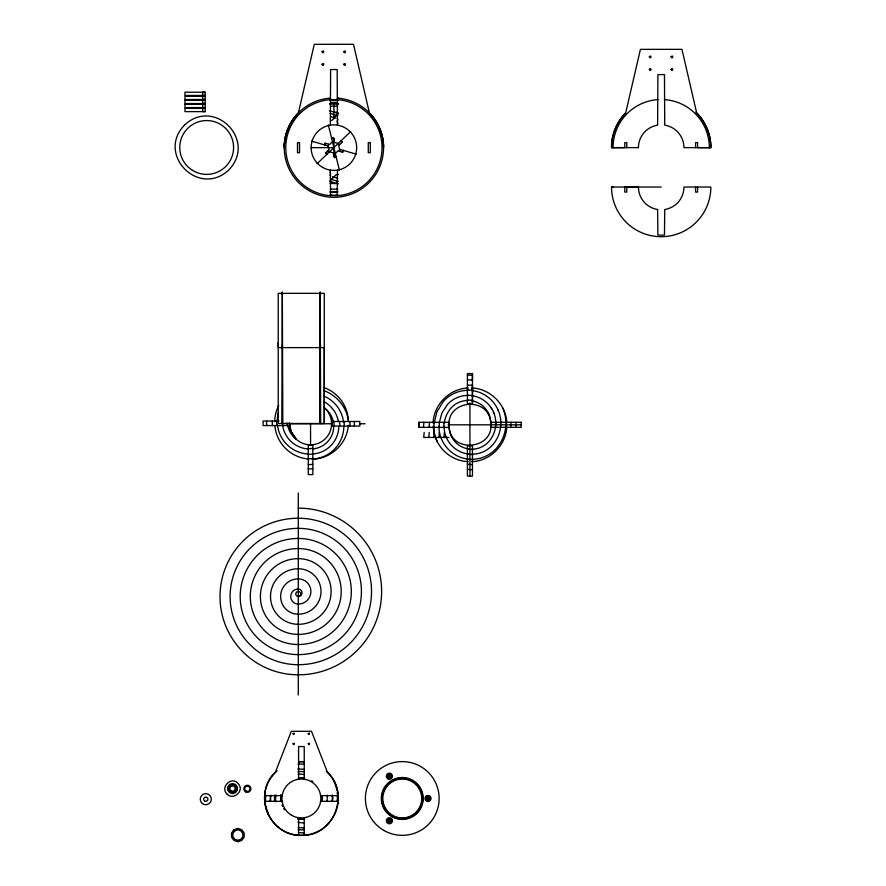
<?xml version="1.0" encoding="UTF-8"?>
<svg xmlns="http://www.w3.org/2000/svg" width="886" height="886" viewBox="0 0 886 886"><rect width="100%" height="100%" fill="white"/><g stroke="black" fill="none" stroke-linecap="round" stroke-linejoin="round"><path stroke-width="1.33" d="M278.215 342.694L278.215 347.622L324.276 347.622L324.276 423.508L278.215 423.508L278.215 293.332L324.276 293.332L324.276 423.508M281.814 423.508L282.324 291.926L282.822 423.508M472.448 380.315L472.459 373.56L467.409 373.56L467.409 403.861L472.459 403.861L472.459 373.56M338.552 98.191L337.178 98.102L339.083 98.257A49.66 49.66 0 0 1 369.008 112.522C378.267 121.681 383.616 134.628 383.549 147.641A49.66 49.66 0 0 1 333.9 197.301A49.66 49.66 0 0 1 284.24 147.641C284.173 134.805 289.39 122.046 298.405 112.91L314.286 44.311L353.503 44.3L369.384 112.899L371.511 115.202M695.92 112.145C705.389 121.338 710.915 134.439 710.849 147.641L683.948 147.641A22.759 22.759 0 0 0 664.744 125.159L664.467 74.601L657.899 74.601L657.622 125.159A22.759 22.759 0 0 0 638.429 147.641L611.528 147.641C611.462 134.805 616.678 122.046 625.693 112.91L640.412 49.361L681.954 49.35L696.673 112.899M418.735 427.34L419.167 422.29M423.486 427.34L423.918 422.301L449.091 422.29L449.191 428.215A22.726 22.726 0 0 0 468.273 448.903M429.034 427.34L429.477 422.312M433.631 427.34L434.273 422.312M439.135 427.34L439.323 422.312M443.687 427.34L444.119 422.301M284.24 147.641C284.218 135.492 288.847 123.42 296.998 114.416M433.11 423.032C433.597 404.592 449.811 388.422 468.251 387.979M506.77 426.609C506.271 445.049 490.069 461.207 471.629 461.65M472.448 384.103L472.459 403.861M296.046 439.035A21.065 21.065 0 0 1 289.489 423.076L290.973 431.526L296.422 439.378A21.065 21.065 0 0 0 326.17 437.861A21.065 21.065 0 0 0 324.653 408.114M322.216 800.966L322.194 795.827M424.172 432.412L423.729 437.44L448.992 437.44M428.78 437.44L429.223 432.412M433.83 437.44L434.273 432.412M438.88 437.44L439.323 432.412M443.941 437.44L444.373 432.412M495.495 427.318L495.938 422.29M500.546 427.318L500.989 422.29M505.596 427.318L506.039 422.29M510.657 427.318L511.089 422.29M515.707 427.318L516.139 422.29M434.096 423.43L436.876 411.912L443.089 401.823A32.826 32.826 0 0 1 468.583 390.349M264.848 793.657L264.659 795.639L282.18 795.639M337.965 803.292L338.153 801.298L320.643 801.298M348.309 425.225C347.223 443.631 330.5 459.369 312.016 459.103M265.778 795.119L265.457 801.055M270.861 795.218L270.507 800.933M439.246 422.7L442.003 412.798L447.563 404.381A27.776 27.776 0 0 1 468.295 395.4M280.807 794.631L280.663 801.453M281.15 795.639L281.128 795.805A20.456 20.456 0 0 0 281.128 801.143L281.15 801.298M282.125 795.938L282.335 794.676M320.477 802.273L320.688 801.01M321.662 801.298L321.684 801.143A20.456 20.456 0 0 0 321.684 795.805L321.662 795.65M324.475 144.894L324.996 143.111L329.681 144.484L332.471 141.804L334.155 141.395L333.28 137.806L331.597 138.227L333.369 137.673L334.52 142.402L338.23 143.488L339.438 144.739M324.586 144.927L325.073 143.255M336.226 157.165L334.432 157.608L333.269 152.868L329.559 151.794L328.363 150.531L325.694 153.09L326.89 154.341L325.527 153.079L329.049 149.712L328.13 145.957L328.617 144.296M340.988 140.863L342.262 142.192L338.74 145.57L339.659 149.324L339.172 150.985L342.716 152.027M343.314 150.387L342.793 152.159L338.12 150.797L335.318 153.466L333.634 153.887L334.509 157.464L336.193 157.055M319.669 345.695L320.654 345.662M275.336 772.404L291.306 731.304L311.507 731.304L327.477 772.404A36.869 36.869 0 0 1 326.901 825.11A36.869 36.869 0 0 1 274.228 823.382A36.869 36.869 0 0 1 277.096 770.754M337.322 182.926L336.049 183.624L330.013 183.358M319.669 347.622L320.677 347.622M304.363 829.75L298.106 829.817M338.308 113.552L331.951 120.385A27.256 27.256 0 0 0 330.644 120.518M329.603 181.519L335.905 174.752A27.256 27.256 0 0 0 338.496 174.442M275.79 771.961C251.469 793.025 269.831 837.558 301.938 835.343C334.1 836.639 351.111 791.575 326.258 771.241M333.911 112.024C335.373 112.699 336.758 111.714 337.865 112.721M317.099 163.7L350.69 131.571M425.878 796.326L426.509 795.849A3.035 3.035 0 0 1 431.05 798.474A3.035 3.035 0 0 1 426.509 801.099A3.035 3.035 0 0 1 426.509 795.849M298.582 778.218L298.737 778.196A20.456 20.456 0 0 1 304.075 778.196L304.241 778.218M297.618 779.403L298.87 779.193M303.942 817.756L305.205 817.545M304.23 818.73L304.075 818.753A20.456 20.456 0 0 1 298.737 818.753L298.582 818.73M314.486 458.893L316.933 458.527A32.826 32.826 0 0 0 343.823 425.634M330.334 125.159L330.611 69.551L337.178 69.551L337.455 125.159M337.455 170.112L337.178 195.662M298.283 596.522L299.069 596.4A2.525 2.525 0 0 0 300.166 592.313A2.525 2.525 0 0 0 295.979 592.967A2.525 2.525 0 0 0 298.283 596.522L299.224 596.411A3.788 3.788 0 0 0 298.283 588.946A7.575 7.575 0 0 0 290.708 596.522A7.575 7.575 0 0 0 298.283 604.097A12.625 12.625 0 0 0 310.908 591.471A12.625 12.625 0 0 0 298.283 578.846L298.283 492.981M298.427 777.731L303.898 777.664M304.385 819.218L297.563 819.074M330.323 191.919L338.087 191.863M306.224 835.033L304.23 835.221L304.23 817.7M337.101 191.952L335.805 192.018M330.611 98.102L328.706 98.257A49.66 49.66 0 0 0 284.262 146.135M330.611 99.62L328.861 99.764A48.143 48.143 0 0 0 328.872 195.518L338.939 195.518A48.143 48.143 0 0 0 338.928 99.764L337.178 99.62L338.33 99.697M657.899 99.62L656.149 99.764A48.143 48.143 0 0 0 627.144 113.596L625.405 115.435A48.143 48.143 0 0 0 613.046 147.641L611.528 147.641M331.785 103.573L329.526 103.74A44.278 44.278 0 0 1 338.563 103.773L331.785 103.573L334.055 103.529M329.935 103.706L330.987 103.64M298.56 761.716L304.352 761.716M334.842 192.052L333.479 192.052M334.155 103.529L335.606 103.573M471.529 459.291C481.098 459.435 490.6 455.116 496.791 447.818A37.888 37.888 0 0 0 505.784 426.199M304.142 832.94L298.427 832.585M205.187 92.233L184.986 92.199L184.986 95.466L205.187 95.433L205.187 92.21L202.706 92.199L202.706 95.466L205.187 95.455M205.187 96.264L184.986 96.242L184.986 99.509L205.187 99.476L205.187 96.253L202.706 96.242L202.706 99.509L205.187 99.498M205.187 100.306L184.986 100.317M205.187 103.529L184.986 103.551L184.986 100.284L205.187 100.295L205.187 103.529L202.706 103.507L202.706 100.284M184.986 104.36L205.187 104.349L205.187 107.571L202.706 107.583L184.986 107.583L184.986 104.326L205.187 104.338M205.187 108.391L184.986 108.358L184.986 111.625L205.187 111.603L205.187 108.38L202.706 108.358L202.706 111.625L205.187 111.614M311.141 147.641L333.9 147.641M613.046 147.641L624.796 147.641L624.796 142.591L626.812 142.591L626.812 147.641M710.849 147.641L697.581 147.641L697.581 142.591L695.565 142.591L695.565 147.641M661.189 187.035L624.796 187.035L624.796 192.085L626.812 192.085L626.812 187.035M613.046 187.035L638.429 187.035A22.759 22.759 0 0 0 657.622 209.517L657.899 235.056L661.189 235.178L664.467 235.056L664.744 209.517A22.759 22.759 0 0 0 683.948 187.035L710.849 187.035A49.66 49.66 0 0 1 661.189 236.695A49.66 49.66 0 0 1 611.528 187.035L613.046 187.046L611.528 187.035M281.814 294.063L282.822 294.063M319.669 294.063L320.677 294.063M279.101 421.027L263.087 421.027L263.087 425.568L289.689 425.568A10.355 10.355 0 0 1 289.445 422.844M331.597 421.481L359.827 421.481L359.827 426.033L331.597 426.033A10.355 10.355 0 0 0 331.597 421.481L331.597 426.033M289.8 423.752L332.394 423.752M359.694 423.752L365.154 423.752M448.094 424.815L521.189 424.815M449.147 427.318C445.27 399.675 489.194 395.344 490.833 423.198C494.178 449.423 451.118 453.776 449.147 427.417L418.679 427.34L418.679 422.29L423.918 422.301M308.284 444.794L312.824 444.794L312.824 474.597L308.284 474.597L308.284 444.794A10.355 10.355 0 0 0 312.824 444.794M320.643 795.65L338.153 795.65L337.965 793.657M282.18 801.298L264.659 801.298L264.848 803.292M205.187 107.56L202.706 107.549L202.706 104.326M332.582 192.052L331.076 191.963M467.409 374.977L472.459 375.409M467.409 379.717L472.448 380.16M467.409 385.078L472.448 385.366M467.409 389.873L472.448 390.316L472.448 389.054L472.448 390.316M467.409 395.178L472.448 395.621M467.409 399.929L472.459 400.361M336.37 103.596L338.33 103.751M329.946 195.385L330.611 195.418M471.729 387.99C490.168 388.478 506.327 404.692 506.77 423.131M468.151 461.639C449.9 461.163 433.099 445.071 433.974 426.41M270.385 796.082L270.13 801.431M664.467 99.62L666.217 99.764A48.143 48.143 0 0 1 695.222 113.596L696.961 115.424A48.143 48.143 0 0 1 709.332 147.63M467.431 449.113L472.459 449.556M467.431 454.164L472.459 454.607M467.431 459.214L472.459 459.657M467.431 464.264L472.459 464.707M467.431 469.314L472.459 469.757M296.6 835.033L298.582 835.221L298.582 817.7M330.334 170.112L330.611 195.662M468.096 459.07C451.86 457.553 438.515 442.424 439.024 426.133M303.942 779.193L305.205 779.403M297.618 817.545L298.87 817.756M329.404 110.828L338.629 113.519M330.19 113.452L337.943 115.723M330.677 116.598L335.838 118.104M311.584 141.129L328.13 145.957M339.659 149.324L356.205 154.153M332.438 176.713L337.743 178.263M330.301 179.094L338.264 181.409M330.522 181.552L338.452 183.867M387.869 778.794A3.035 3.035 0 0 0 392.42 776.169A3.035 3.035 0 0 0 387.869 773.544A3.035 3.035 0 0 0 387.869 778.794L388.6 779.093M323.689 390.538C336.536 395.078 346.47 406.929 348.375 420.451M323.611 407.239L325.096 408.402A22.726 22.726 0 0 1 333.346 422.124M340.9 140.94L342.107 142.192M698.799 115.202L697.36 113.596M370.071 113.596C378.643 122.711 383.594 135.115 383.549 147.641M332.383 801.398L332.914 797.821L332.228 795.119M491.209 407.87L491.73 408.69M437.23 441.815L434.361 434.494L433.11 426.498M502.606 407.737L503.071 408.645A37.888 37.888 0 0 1 505.895 422.633M268.702 815.474L266.476 808.907M497.954 409.709L498.364 410.65M334.033 781.286L334.509 782.382A37.888 37.888 0 0 1 336.049 786.89M493.513 412.134L493.879 413.031M488.873 414.139L489.183 414.87M445.99 436.61L446.367 437.496M450.52 434.295L450.841 435.126M328.385 125.059L339.416 170.223M334.199 153.743L335.074 157.331M266.265 807.943L265.9 805.994M320.477 794.676L320.688 795.938M282.125 801.01L282.335 802.273M392.31 819.993L392.42 820.779A3.035 3.035 0 0 1 387.869 823.404A3.035 3.035 0 0 1 387.869 818.155A3.035 3.035 0 0 1 392.42 820.779M490.722 422.168L490.711 421.814A22.726 22.726 0 0 0 471.407 400.705M327.222 795.174L327.266 796.137A27.776 27.776 0 0 1 326.956 800.977M289.512 423.076L290.829 431.128L296.068 439.035L295.171 438.415A22.726 22.726 0 0 1 287.728 425.38M697.581 187.035L697.581 192.085L695.565 192.085L695.565 187.035M469.934 402.975L469.934 476.07M333.911 103.529L333.911 118.746M333.911 138.116L333.911 154.496M320.677 423.508L320.167 291.926L319.669 423.508M310.554 423.752L310.554 445.625M304.241 779.248L304.23 746.555L298.582 746.555L298.582 779.248M298.283 695.012L298.283 578.846A17.676 17.676 0 0 0 280.607 596.522A17.676 17.676 0 0 0 298.283 614.197A22.726 22.726 0 0 0 321.02 591.471A22.726 22.726 0 0 0 298.283 568.746A27.776 27.776 0 0 0 270.507 596.522A27.776 27.776 0 0 0 298.283 624.309A32.826 32.826 0 0 0 331.12 591.471A32.826 32.826 0 0 0 298.283 558.645A37.877 37.877 0 0 0 260.406 596.522A37.877 37.877 0 0 0 298.283 634.409A42.927 42.927 0 0 0 341.221 591.471A42.927 42.927 0 0 0 298.283 548.545A47.977 47.977 0 0 0 250.306 596.522A47.977 47.977 0 0 0 298.283 644.51A53.038 53.038 0 0 0 351.321 591.471A53.038 53.038 0 0 0 298.283 538.444A58.088 58.088 0 0 0 240.206 596.522A58.088 58.088 0 0 0 298.283 654.61A63.139 63.139 0 0 0 361.422 591.471A63.139 63.139 0 0 0 298.283 528.344A68.189 68.189 0 0 0 230.105 596.522A68.189 68.189 0 0 0 298.283 664.71A73.239 73.239 0 0 0 371.522 591.471A73.239 73.239 0 0 0 298.283 518.232A78.289 78.289 0 0 0 220.005 596.522A78.289 78.289 0 0 0 298.283 674.811A83.339 83.339 0 0 0 381.622 591.471A83.339 83.339 0 0 0 298.283 508.132M611.528 146.135A49.671 49.671 0 0 1 625.294 113.297M699.087 115.534A49.671 49.671 0 0 1 710.849 146.544M471.828 449.191A22.726 22.726 0 0 0 489.116 441.239L489.736 440.497A27.776 27.776 0 0 0 495.617 426.354M472.16 395.699A27.776 27.776 0 0 1 495.75 421.514L495.795 422.489A27.776 27.776 0 0 1 495.795 423.453M468.251 400.45A22.726 22.726 0 0 0 450.752 408.391L450.143 409.133A27.776 27.776 0 0 0 444.263 423.275M471.573 454.241A27.776 27.776 0 0 0 492.959 444.528A32.826 32.826 0 0 0 500.645 426.819M468.672 454.053A27.776 27.776 0 0 1 444.074 426.177M471.662 390.549A32.826 32.826 0 0 1 500.845 422.7M313.312 448.859A27.776 27.776 0 0 0 315.106 448.582A22.726 22.726 0 0 0 333.723 426.565M307.863 448.958A27.776 27.776 0 0 1 282.49 424.494M323.999 396.086A32.826 32.826 0 0 1 343.602 422.423M338.773 426.631A27.787 27.787 0 0 1 316.025 453.554A32.837 32.837 0 0 1 313.899 453.876M323.645 401.502A27.787 27.787 0 0 1 338.319 421.204M307.464 453.997A32.837 32.837 0 0 1 277.473 425.081M277.252 420.795A32.837 32.837 0 0 1 278.492 412.311M308.616 459.037A36.869 36.869 0 0 1 274.937 426.565M274.693 421.747A36.869 36.869 0 0 1 278.725 405.5M323.911 387.536A36.869 36.869 0 0 1 348.375 420.396M333.623 421.481A10.444 10.444 0 0 1 334.055 426.033M339.294 421.481A10.433 10.433 0 0 1 339.681 426.033M343.779 421.481A10.41 10.41 0 0 1 344.133 426.033M349.638 421.481A10.388 10.388 0 0 1 349.904 426.033M354.035 421.481A10.377 10.377 0 0 1 354.267 426.033M312.824 448.15A10.444 10.444 0 0 1 308.284 448.582M312.824 453.82A10.433 10.433 0 0 1 308.284 454.208M312.824 458.306A10.41 10.41 0 0 1 308.284 458.66M312.824 464.164A10.388 10.388 0 0 1 308.284 464.43M312.824 468.561A10.377 10.377 0 0 1 308.284 468.794M287.396 425.568A10.433 10.433 0 0 1 286.92 422.866M282.911 425.568A10.41 10.41 0 0 1 282.457 422.855M277.052 425.568A10.388 10.388 0 0 1 276.786 421.027M272.655 425.568A10.377 10.377 0 0 1 272.423 421.027M266.985 425.568A10.399 10.399 0 0 1 266.675 421.027M304.02 827.889A27.776 27.776 0 0 1 298.228 827.424M275.601 801.775A27.776 27.776 0 0 1 276.022 795.019M304.186 822.828A22.726 22.726 0 0 1 297.984 822.208M297.829 769.103A27.776 27.776 0 0 1 304.585 769.524M337.333 795.096A37.888 37.888 0 0 1 337.134 801.044M336.337 788.042A37.888 37.888 0 0 1 336.813 790.367M337.145 792.726A37.888 37.888 0 0 1 337.256 793.911M298.128 774.142A22.726 22.726 0 0 1 304.441 774.652M332.283 795.329A32.826 32.826 0 0 1 331.984 801.498M297.984 764.031A32.826 32.826 0 0 1 304.164 764.33M298.992 761.683A36.869 36.869 0 0 1 303.82 761.683M274.605 801.01A26.923 26.923 0 0 1 274.704 795.096M298.028 771.761A26.923 26.923 0 0 1 303.942 771.673M284.395 809.837A20.456 20.456 0 0 1 283.697 808.697M282.512 806.304A20.456 20.456 0 0 1 282.036 805.053M311.639 780.754A20.456 20.456 0 0 1 312.769 781.463M331.729 102.411A45.441 45.441 0 0 1 336.381 102.433M337.389 191.93A44.278 44.278 0 0 1 330.389 191.93M337.655 195.352A47.7 47.7 0 0 1 335.141 195.485M332.627 195.485A47.7 47.7 0 0 1 330.124 195.352M331.619 100.151A47.7 47.7 0 0 1 336.503 100.162M331.01 106.242A46.803 46.803 0 0 1 336.514 106.265M337.854 189.05A50.015 50.015 0 0 1 330.268 189.017M330.035 172.106A2.647 2.647 0 0 1 329.991 175.35M337.976 123.232A2.647 2.647 0 0 1 337.987 119.632M336.547 192.107A44.621 44.621 0 0 1 329.969 192.007M331.298 103.031A44.621 44.621 0 0 1 337.876 103.13M338.109 195.23A47.833 47.833 0 0 1 329.836 195.23M329.847 99.919A47.833 47.833 0 0 1 338.12 99.93M371.788 115.545A49.66 49.66 0 0 1 383.538 146.544M281.814 345.695C282.645 350.513 282.767 343.779 281.881 345.64M184.454 125.125C156.036 154.596 199.018 197.955 228.71 170.001C257.472 140.553 214.379 96.762 184.454 125.125M226.871 793.9C233.539 801.154 245.2 790.246 237.98 783.445C231.877 775.748 219.916 786.978 226.871 793.9M322.061 51.609C323.301 55.475 325.062 48.896 322.061 51.609M322.061 64.246C323.301 68.1 325.062 61.522 322.061 64.246M343.779 51.609C345.019 55.475 346.78 48.896 343.779 51.609M343.779 64.246C345.019 68.1 346.78 61.522 343.779 64.246M293.1 733.63C294.03 736.521 295.348 731.581 293.1 733.63M293.1 743.731C294.03 746.621 295.348 741.693 293.1 743.731M308.25 733.63C309.181 736.521 310.499 731.581 308.25 733.63M308.25 743.731C309.181 746.621 310.499 741.693 308.25 743.731M388.334 775.881C389.663 780.034 391.568 772.957 388.334 775.881M388.334 820.502C389.663 824.644 391.568 817.579 388.334 820.502M426.974 798.197C428.303 802.339 430.197 795.263 426.974 798.197M649.349 56.671C650.59 60.525 652.351 53.946 649.349 56.671M649.349 69.296C650.59 73.15 652.351 66.572 649.349 69.296M671.067 56.671C672.308 60.525 674.069 53.946 671.067 56.671M671.067 69.296C672.308 73.15 674.069 66.572 671.067 69.296M229.563 784.487L227.735 787.012L227.735 790.124L229.563 792.649L232.542 793.623L235.51 792.649L237.337 790.124L237.337 787.012L235.51 784.487L232.542 783.512L229.563 784.487M233.937 829.684L231.523 833.006L231.523 837.104L233.937 840.426L237.836 841.7L241.745 840.426L244.159 837.104L244.159 833.006L241.745 829.684L237.836 828.41L233.937 829.684M234.779 830.846L232.885 833.449L232.885 836.661L234.779 839.275L237.836 840.271L240.903 839.275L242.797 836.661L242.797 833.449L240.903 830.846L237.836 829.85L234.779 830.846M299.523 142.591L297.497 142.591L297.497 152.691L299.523 152.691L299.523 142.591M370.293 142.591L368.266 142.591L368.266 152.691L370.293 152.691L370.293 142.591M521.189 422.29L490.888 422.29L490.888 427.34L521.189 427.34L521.189 422.29M472.459 445.769L467.409 445.769L467.409 476.07L472.459 476.07L472.459 445.769M192.483 170.356A26.923 26.923 0 0 0 233.572 148.327A26.923 26.923 0 0 0 193.945 123.752A26.923 26.923 0 0 0 192.483 170.356M202.418 803.591A5.56 5.56 0 0 0 211.311 799.903A5.56 5.56 0 0 0 203.68 794.044A5.56 5.56 0 0 0 202.418 803.591M204.744 801.022A2.126 2.126 0 0 0 207.922 799.183A2.126 2.126 0 0 0 204.744 797.345A2.126 2.126 0 0 0 204.744 801.022M392.542 815.319A19.448 19.448 0 0 0 421.714 798.474A19.448 19.448 0 0 0 392.542 781.629A19.448 19.448 0 0 0 392.542 815.319M391.114 815.164A20.079 20.079 0 0 0 422.301 799.792A20.079 20.079 0 0 0 393.384 780.466A20.079 20.079 0 0 0 391.114 815.164M392.044 816.194A20.456 20.456 0 0 0 422.722 798.474A20.456 20.456 0 0 0 392.044 780.754A20.456 20.456 0 0 0 392.044 816.194M291.682 815.319A19.448 19.448 0 0 0 320.854 798.474A19.448 19.448 0 0 0 291.682 781.629A19.448 19.448 0 0 0 291.682 815.319M245.599 791.851A3.533 3.533 0 0 0 250.904 788.784A3.533 3.533 0 0 0 245.599 785.727A3.533 3.533 0 0 0 245.599 791.851M246.053 791.065A2.625 2.625 0 0 0 249.996 788.784A2.625 2.625 0 0 0 246.053 786.513A2.625 2.625 0 0 0 246.053 791.065M383.826 830.403A36.869 36.869 0 0 0 439.135 798.474A36.869 36.869 0 0 0 383.826 766.545A36.869 36.869 0 0 0 383.826 830.403M391.789 816.626A20.965 20.965 0 0 0 423.231 798.474A20.965 20.965 0 0 0 391.789 780.322A20.965 20.965 0 0 0 391.789 816.626M231.224 790.844A2.625 2.625 0 0 0 235.167 788.562A2.625 2.625 0 0 0 231.224 786.292A2.625 2.625 0 0 0 231.224 790.844M230.515 792.062A4.042 4.042 0 0 0 236.573 788.562A4.042 4.042 0 0 0 230.515 785.074A4.042 4.042 0 0 0 230.515 792.062M387.957 777.598A2.016 2.016 0 0 0 391.335 776.69A2.016 2.016 0 0 0 388.865 774.22A2.016 2.016 0 0 0 387.957 777.598M388.378 822.529A2.016 2.016 0 0 0 391.413 820.779A2.016 2.016 0 0 0 388.378 819.029A2.016 2.016 0 0 0 388.378 822.529M427.019 800.224A2.016 2.016 0 0 0 430.042 798.474A2.016 2.016 0 0 0 427.019 796.724A2.016 2.016 0 0 0 427.019 800.224M322.515 167.343A22.759 22.759 0 0 0 356.659 147.641A22.759 22.759 0 0 0 322.515 127.927A22.759 22.759 0 0 0 322.515 167.343"/></g></svg>
